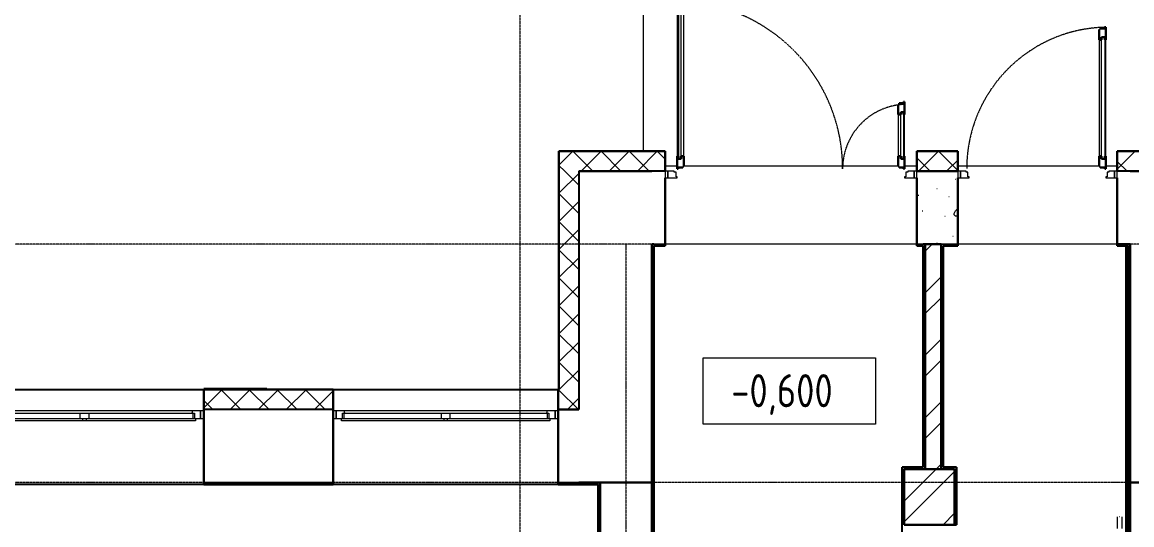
# Model space of a CAD drawing. Header units: millimetres. Extents: x -695119 to 412940, y -249585 to 622758.
# Drawn here: x 148308 to 156680, y -52490 to -48696 of the extents above; entities that cross this region are included whole.
import ezdxf

# ---------------------------------------------------------------- set-up
doc = ezdxf.new("R2010")
doc.units = ezdxf.units.MM
doc.linetypes.add('ADSK_Линия сетки', pattern=[25, 20, -2.5, 0, -2.5])
doc.linetypes.add('ADSK_Штриховая_ш2 п1_5', pattern=[4.5, 3, -1.5])
for name, color, linetype, lineweight in [('Высотные отметки', 7, 'Continuous', 9), ('Каркас_Импост', 8, 'Continuous', 9), ('Монтажный зазор', 8, 'Continuous', 9), ('Ограждение', 8, 'Continuous', 9), ('Окна', 252, 'Continuous', 9), ('Оси', 252, 'Continuous', 9), ('Остекление', 8, 'Continuous', 9), ('Открывание', 8, 'ADSK_Штриховая_ш2 п1_5', 9), ('Панель', 252, 'Continuous', 30), ('Перекрытия', 7, 'Continuous', 18), ('Стены разрез', 7, 'Continuous', 30), ('Стены штриховка', 7, 'Continuous', 9), ('Типовые аннотации', 8, 'Continuous', 18)]:
    doc.layers.add(name, color=color, linetype=linetype, lineweight=lineweight)
doc.layers.add('Стены', color=194, linetype='Continuous')
doc.styles.add('GOST 2.304 type A_1', font='', dxfattribs={"height": 350})
doc.styles.get('GOST 2.304 type A_1').set_extended_font_data('GOST 2.304 type A')

# ---------------------------------------------------------------- blocks, each defined once
blk = doc.blocks.new('1 этаж')
at = {"layer": 'Каркас_Импост', "color": 251, "true_color": 0x636466}
for p, q in [((-21591.8, -130997.4), (-21640.8, -130997.4)), ((-21640.8, -130997.4), (-21640.8, -131047.4)), ((-21591.8, -131005.4), (-21591.8, -130997.4)), ((-21577.8, -131005.4), (-21591.8, -131005.4)), ((-21577.8, -131039.4), (-21577.8, -131005.4)), ((-19829.8, -131005.4), (-19843.8, -131005.4)), ((-19843.8, -131005.4), (-19843.8, -131039.4)), ((-19829.8, -130997.4), (-19829.8, -131005.4)), ((-19780.8, -130997.4), (-19829.8, -130997.4)), ((-19780.8, -131047.4), (-19780.8, -130997.4)), ((-19389.8, -130997.4), (-19430.8, -130997.4)), ((-19430.8, -130997.4), (-19430.8, -131047.4)), ((-19389.8, -131005.4), (-19389.8, -130997.4)), ((-19375.8, -131005.4), (-19389.8, -131005.4)), ((-19375.8, -131039.4), (-19375.8, -131005.4)), ((-18311.8, -131005.4), (-18325.8, -131005.4)), ((-18325.8, -131005.4), (-18325.8, -131039.4)), ((-18311.8, -130997.4), (-18311.8, -131005.4)), ((-18270.8, -130997.4), (-18311.8, -130997.4)), ((-18270.8, -131047.4), (-18270.8, -130997.4)), ((-21640.8, -131047.4), (-21568.8, -131047.4)), ((-21568.8, -131039.4), (-21577.8, -131039.4)), ((-21568.8, -131047.4), (-21568.8, -131039.4)), ((-19843.8, -131039.4), (-19852.8, -131039.4)), ((-19852.8, -131039.4), (-19852.8, -131047.4)), ((-19852.8, -131047.4), (-19780.8, -131047.4)), ((-19430.8, -131047.4), (-19366.8, -131047.4)), ((-19366.8, -131039.4), (-19375.8, -131039.4)), ((-19366.8, -131047.4), (-19366.8, -131039.4)), ((-18325.8, -131039.4), (-18334.8, -131039.4)), ((-18334.8, -131039.4), (-18334.8, -131047.4)), ((-18334.8, -131047.4), (-18270.8, -131047.4)), ((-26857.8, -132824.4), (-26075.8, -132824.4)), ((-25225.2, -132807.4), (-26856.3, -132807.4)), ((-26075.8, -132824.4), (-26005.8, -132824.4)), ((-26075.8, -132824.4), (-26075.8, -132865.4)), ((-26005.8, -132824.4), (-25223.8, -132824.4)), ((-26005.8, -132865.4), (-26005.8, -132824.4)), ((-25223.8, -132824.4), (-25223.8, -132865.4)), ((-24082.8, -132824.4), (-23350.8, -132824.4)), ((-24082.8, -132865.4), (-24082.8, -132824.4)), ((-22550.2, -132807.4), (-24081.4, -132807.4)), ((-23350.8, -132824.4), (-23280.8, -132824.4)), ((-23350.8, -132824.4), (-23350.8, -132865.4)), ((-23280.8, -132824.4), (-22548.8, -132824.4)), ((-23280.8, -132865.4), (-23280.8, -132824.4)), ((-22548.8, -132824.4), (-22548.8, -132865.4)), ((-26877.8, -132865.4), (-26055.8, -132865.4)), ((-26055.8, -132882.4), (-26877.8, -132882.4)), ((-26055.8, -132865.4), (-26025.8, -132865.4)), ((-26055.8, -132865.4), (-26055.8, -132882.4)), ((-26025.8, -132882.4), (-26055.8, -132882.4)), ((-26025.8, -132865.4), (-25203.8, -132865.4)), ((-26025.8, -132882.4), (-26025.8, -132865.4)), ((-25203.8, -132882.4), (-26025.8, -132882.4)), ((-25203.8, -132865.4), (-25203.8, -132882.4)), ((-24102.8, -132865.4), (-23330.8, -132865.4)), ((-24102.8, -132882.4), (-24102.8, -132865.4)), ((-23330.8, -132882.4), (-24102.8, -132882.4)), ((-23330.8, -132865.4), (-23300.8, -132865.4)), ((-23330.8, -132865.4), (-23330.8, -132882.4)), ((-23300.8, -132882.4), (-23330.8, -132882.4)), ((-23300.8, -132865.4), (-22528.8, -132865.4)), ((-23300.8, -132882.4), (-23300.8, -132865.4)), ((-22528.8, -132882.4), (-23300.8, -132882.4)), ((-22528.8, -132865.4), (-22528.8, -132882.4))]:
    blk.add_line(p, q, dxfattribs=at)
at = {"layer": 'Каркас_Импост', "color": 251, "lineweight": 18, "true_color": 0x636466}
for p, q in [((-25225.2, -132807.4), (-25229.8, -132824.4)), ((-25165.8, -132807.4), (-25225.2, -132807.4)), ((-25223.8, -132824.4), (-25211.8, -132824.4)), ((-25211.8, -132824.4), (-25211.8, -132865.4)), ((-25165.8, -132865.4), (-25165.8, -132807.4)), ((-24081.4, -132807.4), (-24140.8, -132807.4)), ((-24140.8, -132807.4), (-24140.8, -132865.4)), ((-24094.8, -132865.4), (-24094.8, -132824.4)), ((-24094.8, -132824.4), (-24082.8, -132824.4)), ((-24076.8, -132824.4), (-24081.4, -132807.4)), ((-22550.2, -132807.4), (-22554.8, -132824.4)), ((-22490.8, -132807.4), (-22550.2, -132807.4)), ((-22548.8, -132824.4), (-22536.8, -132824.4)), ((-22536.8, -132824.4), (-22536.8, -132865.4)), ((-22490.8, -132865.4), (-22490.8, -132807.4)), ((-25203.8, -132865.4), (-25165.8, -132865.4)), ((-24140.8, -132865.4), (-24102.8, -132865.4)), ((-22528.8, -132865.4), (-22490.8, -132865.4))]:
    blk.add_line(p, q, dxfattribs=at)
at = {"layer": 'Монтажный зазор', "color": 251, "true_color": 0x636466}
for p, q in [((-21660.8, -130997.4), (-21660.8, -131047.4)), ((-21640.8, -130997.4), (-21660.8, -130997.4)), ((-21640.8, -131047.4), (-21640.8, -130997.4)), ((-19760.8, -130997.4), (-19780.8, -130997.4)), ((-19780.8, -130997.4), (-19780.8, -131047.4)), ((-19760.8, -131047.4), (-19760.8, -130997.4)), ((-19450.8, -130997.4), (-19450.8, -131047.4)), ((-19430.8, -130997.4), (-19450.8, -130997.4)), ((-19430.8, -131047.4), (-19430.8, -130997.4)), ((-18250.8, -130997.4), (-18270.8, -130997.4)), ((-18270.8, -130997.4), (-18270.8, -131047.4)), ((-18250.8, -131047.4), (-18250.8, -130997.4)), ((-21660.8, -131047.4), (-21640.8, -131047.4)), ((-19780.8, -131047.4), (-19760.8, -131047.4)), ((-19450.8, -131047.4), (-19430.8, -131047.4)), ((-18270.8, -131047.4), (-18250.8, -131047.4))]:
    blk.add_line(p, q, dxfattribs=at)
at = {"layer": 'Ограждение', "color": 251, "true_color": 0x636466}
for p, q in [((-18250.8, -133607.4), (-18250.8, -133695.2)), ((-18228.5, -133607.4), (-18233.1, -133607.4)), ((-18210.8, -133695.2), (-18210.8, -133607.4))]:
    blk.add_line(p, q, dxfattribs=at)
at = {"layer": 'Окна', "color": 251, "true_color": 0x636466}
for p, q in [((-25140.8, -132807.4), (-25165.8, -132807.4)), ((-25165.8, -132807.4), (-25165.8, -132865.4)), ((-24140.8, -132807.4), (-24165.8, -132807.4)), ((-24140.8, -132865.4), (-24140.8, -132807.4)), ((-22465.8, -132807.4), (-22490.8, -132807.4)), ((-22490.8, -132807.4), (-22490.8, -132865.4)), ((-25165.8, -132865.4), (-25140.8, -132865.4)), ((-24165.8, -132865.4), (-24140.8, -132865.4)), ((-22490.8, -132865.4), (-22465.8, -132865.4))]:
    blk.add_line(p, q, dxfattribs=at)
at = {"layer": 'Оси', "color": 251, "linetype": 'ADSK_Линия сетки', "true_color": 0x636466}
for p, q in [((-22755.8, -96281.4), (-22755.8, -159673.1)), ((4311.5, -131547.4), (-72628.1, -131547.4)), ((-21955.8, -131547.4), (-21955.8, -160943.1)), ((4311.5, -133347.4), (-72628.1, -133347.4))]:
    blk.add_line(p, q, dxfattribs=at)
at = {"layer": 'Остекление', "color": 251, "true_color": 0x636466}
for p, q in [((-21559.8, -129771.4), (-21559.8, -130903.4)), ((-21538.8, -130903.4), (-21538.8, -129771.4)), ((-18367.8, -130903.4), (-18367.8, -129987.4)), ((-18367.8, -129987.4), (-18343.8, -129987.4)), ((-18343.8, -129987.4), (-18343.8, -130903.4)), ((-19882.8, -130903.4), (-19882.8, -130551.4)), ((-19882.8, -130551.4), (-19861.8, -130551.4)), ((-19861.8, -130551.4), (-19861.8, -130903.4)), ((-21559.8, -130903.4), (-21538.8, -130903.4)), ((-19861.8, -130903.4), (-19882.8, -130903.4)), ((-18343.8, -130903.4), (-18367.8, -130903.4))]:
    blk.add_line(p, q, dxfattribs=at)
at = {"layer": 'Открывание', "color": 251, "true_color": 0x636466}
for centre, radius, start, end in [((-21586.8, -130979.4), 1266, 0, 89.18534), ((-18316.8, -130979.4), 1068, 90.9657, 180), ((-19834.8, -130979.4), 486, 92.12255, 180)]:
    blk.add_arc(centre, radius, start, end, dxfattribs=at)
at = {"layer": 'Панель', "color": 251, "lineweight": 9, "true_color": 0x636466}
for p, q in [((-21568.8, -129789.4), (-21568.8, -130885.4)), ((-21518.8, -130885.4), (-21518.8, -129789.4)), ((-18384.8, -130005.4), (-18384.8, -130885.4)), ((-18334.8, -130885.4), (-18334.8, -130005.4)), ((-19902.8, -130569.4), (-19902.8, -130885.4)), ((-19852.8, -130885.4), (-19852.8, -130569.4))]:
    blk.add_line(p, q, dxfattribs=at)
at = {"layer": 'Панель', "color": 251, "true_color": 0x636466}
for p, q in [((-18342.8, -129920.4), (-18376.8, -129920.4)), ((-18376.8, -129920.4), (-18376.8, -129929.4)), ((-18334.8, -129911.4), (-18342.8, -129911.4)), ((-18342.8, -129911.4), (-18342.8, -129920.4)), ((-18334.8, -130005.4), (-18334.8, -129911.4)), ((-18376.8, -129929.4), (-18384.8, -129929.4)), ((-18384.8, -129929.4), (-18384.8, -130005.4)), ((-18384.8, -130005.4), (-18367.8, -130005.4)), ((-18367.8, -130005.4), (-18367.8, -129987.4)), ((-18367.8, -129987.4), (-18343.8, -129987.4)), ((-18343.8, -129987.4), (-18343.8, -130005.4)), ((-18343.8, -130005.4), (-18334.8, -130005.4)), ((-19894.8, -130493.4), (-19902.8, -130493.4)), ((-19902.8, -130493.4), (-19902.8, -130569.4)), ((-19860.8, -130484.4), (-19894.8, -130484.4)), ((-19894.8, -130484.4), (-19894.8, -130493.4)), ((-19852.8, -130475.4), (-19860.8, -130475.4)), ((-19860.8, -130475.4), (-19860.8, -130484.4)), ((-19852.8, -130569.4), (-19852.8, -130475.4)), ((-19902.8, -130569.4), (-19882.8, -130569.4)), ((-19882.8, -130569.4), (-19882.8, -130551.4)), ((-19882.8, -130551.4), (-19861.8, -130551.4)), ((-19861.8, -130551.4), (-19861.8, -130569.4)), ((-19861.8, -130569.4), (-19852.8, -130569.4)), ((-21568.8, -130885.4), (-21568.8, -130979.4)), ((-21559.8, -130885.4), (-21568.8, -130885.4)), ((-21559.8, -130903.4), (-21559.8, -130885.4)), ((-21538.8, -130903.4), (-21559.8, -130903.4)), ((-21538.8, -130885.4), (-21538.8, -130903.4)), ((-21518.8, -130885.4), (-21538.8, -130885.4)), ((-21518.8, -130961.4), (-21518.8, -130885.4)), ((-19902.8, -130885.4), (-19902.8, -130961.4)), ((-19902.8, -130885.4), (-19882.8, -130885.4)), ((-19882.8, -130885.4), (-19882.8, -130903.4)), ((-19882.8, -130903.4), (-19861.8, -130903.4)), ((-19861.8, -130885.4), (-19852.8, -130885.4)), ((-19861.8, -130903.4), (-19861.8, -130885.4)), ((-19852.8, -130979.4), (-19852.8, -130885.4)), ((-18384.8, -130885.4), (-18384.8, -130961.4)), ((-18384.8, -130885.4), (-18367.8, -130885.4)), ((-18367.8, -130885.4), (-18367.8, -130903.4)), ((-18367.8, -130903.4), (-18343.8, -130903.4)), ((-18343.8, -130885.4), (-18334.8, -130885.4)), ((-18343.8, -130903.4), (-18343.8, -130885.4)), ((-18334.8, -130979.4), (-18334.8, -130885.4)), ((-21568.8, -130979.4), (-21560.8, -130979.4)), ((-21560.8, -130979.4), (-21560.8, -130970.4)), ((-21560.8, -130970.4), (-21526.8, -130970.4)), ((-21526.8, -130970.4), (-21526.8, -130961.4)), ((-21526.8, -130961.4), (-21518.8, -130961.4)), ((-19902.8, -130961.4), (-19894.8, -130961.4)), ((-19894.8, -130961.4), (-19894.8, -130970.4)), ((-19894.8, -130970.4), (-19860.8, -130970.4)), ((-19860.8, -130970.4), (-19860.8, -130979.4)), ((-19860.8, -130979.4), (-19852.8, -130979.4)), ((-18384.8, -130961.4), (-18376.8, -130961.4)), ((-18376.8, -130961.4), (-18376.8, -130970.4)), ((-18376.8, -130970.4), (-18342.8, -130970.4)), ((-18342.8, -130970.4), (-18342.8, -130979.4)), ((-18342.8, -130979.4), (-18334.8, -130979.4))]:
    blk.add_line(p, q, dxfattribs=at)
at = {"layer": 'Перекрытия', "color": 251, "true_color": 0x636466}
for p, q in [((-21826.6, -129345.4), (-21826.6, -130845.4)), ((-21660.8, -130957.4), (-21568.8, -130957.4)), ((-21518.8, -130957.4), (-19902.8, -130957.4)), ((-19852.8, -130957.4), (-19760.8, -130957.4)), ((-19450.8, -130957.4), (-18384.8, -130957.4)), ((-18334.8, -130957.4), (-18250.8, -130957.4)), ((-19760.8, -131547.4), (-21660.8, -131547.4)), ((-18250.8, -131547.4), (-19450.8, -131547.4))]:
    blk.add_line(p, q, dxfattribs=at)
at = {"layer": 'Стены', "color": 251, "true_color": 0x636466}
for p, q in [((-22310.8, -130997.4), (-22310.8, -132797.4)), ((-21660.8, -130997.4), (-21760.8, -130997.4)), ((-18150.8, -130997.4), (-18250.8, -130997.4)), ((-21745.8, -131547.4), (-21660.8, -131547.4)), ((-18250.8, -131547.4), (-18150.8, -131547.4)), ((-18150.8, -131547.4), (-18250.8, -131547.4)), ((-18180.8, -134065), (-18180.8, -131562.4)), ((-26940.8, -132645.4), (-25140.8, -132645.4)), ((-24165.8, -132645.4), (-22465.8, -132645.4)), ((-24165.8, -132797.4), (-25140.8, -132797.4)), ((-22462.8, -132797.4), (-22465.8, -132797.4)), ((-25140.8, -133347.4), (-24165.8, -133347.4)), ((-22465.8, -133347.4), (-22310.8, -133347.4)), ((-25140.8, -133362.4), (-26940.8, -133362.4)), ((-22465.8, -133362.4), (-24165.8, -133362.4)), ((-19870.8, -136848.5), (-19870.8, -133652))]:
    blk.add_line(p, q, dxfattribs=at)
at = {"layer": 'Стены разрез', "color": 251, "true_color": 0x636466}
for p, q in [((-21660.8, -130845.4), (-22462.8, -130845.4)), ((-22462.8, -130845.4), (-22462.8, -132645.4)), ((-21660.8, -130997.4), (-21660.8, -130845.4)), ((-19450.8, -130845.4), (-19760.8, -130845.4)), ((-19760.8, -130845.4), (-19760.8, -130997.4)), ((-19450.8, -130997.4), (-19450.8, -130845.4)), ((-17448.8, -130845.4), (-18250.8, -130845.4)), ((-18250.8, -130845.4), (-18250.8, -130997.4)), ((-21760.8, -130997.4), (-22310.8, -130997.4)), ((-19760.8, -130997.4), (-19450.8, -130997.4)), ((-17600.8, -130997.4), (-18150.8, -130997.4)), ((-21660.8, -131547.4), (-21660.8, -131047.4)), ((-19760.8, -131047.4), (-19760.8, -131547.4)), ((-19450.8, -131547.4), (-19450.8, -131047.4)), ((-18250.8, -131047.4), (-18250.8, -131547.4)), ((-21760.8, -131547.4), (-21745.8, -131547.4)), ((-21760.8, -138817.3), (-21760.8, -131547.4)), ((-21745.8, -131547.4), (-21760.8, -131547.4)), ((-21745.8, -138802.3), (-21745.8, -131562.4)), ((-21745.8, -131562.4), (-21660.8, -131562.4)), ((-21660.8, -131562.4), (-21660.8, -131547.4)), ((-19760.8, -131547.4), (-19760.8, -131562.4)), ((-19760.8, -131562.4), (-19712.9, -131562.4)), ((-19712.9, -131547.4), (-19577.9, -131547.4)), ((-19697.9, -131547.4), (-19712.9, -131547.4)), ((-19712.9, -131562.4), (-19712.9, -133232.4)), ((-19697.9, -133247.4), (-19697.9, -131547.4)), ((-19577.9, -131547.4), (-19577.9, -133247.4)), ((-19562.9, -131562.4), (-19450.8, -131562.4)), ((-19562.9, -133232.4), (-19562.9, -131562.4)), ((-19450.8, -131562.4), (-19450.8, -131547.4)), ((-18250.8, -131547.4), (-18250.8, -131562.4)), ((-18250.8, -131562.4), (-18165.8, -131562.4)), ((-18165.8, -131562.4), (-18165.8, -134058)), ((-18150.8, -134051), (-18150.8, -131547.4)), ((-25140.8, -132640.4), (-25140.8, -133362.4)), ((-24665.8, -132640.4), (-25140.8, -132640.4)), ((-24165.8, -132645.4), (-25140.8, -132645.4)), ((-24665.8, -132645.4), (-24665.8, -132640.4)), ((-24165.8, -133362.4), (-24165.8, -132645.4)), ((-22465.8, -132645.4), (-22465.8, -133362.4)), ((-22462.8, -132645.4), (-22465.8, -132645.4)), ((-22310.8, -132797.4), (-22462.8, -132797.4)), ((-19712.9, -133232.4), (-19870.8, -133232.4)), ((-19870.8, -133232.4), (-19870.8, -133652)), ((-19855.8, -133247.4), (-19475.8, -133247.4)), ((-19855.8, -133667), (-19855.8, -133247.4)), ((-19460.8, -133232.4), (-19562.9, -133232.4)), ((-19475.8, -133667), (-19475.8, -133247.4)), ((-19460.8, -133667), (-19460.8, -133232.4)), ((-22310.8, -133347.4), (-21760.8, -133347.4)), ((-22150.8, -139352.4), (-22150.8, -133347.4)), ((-17760.8, -133347.4), (-18150.8, -133347.4)), ((-25140.8, -133362.4), (-24165.8, -133362.4)), ((-22465.8, -133362.4), (-22165.8, -133362.4)), ((-22165.8, -133362.4), (-22165.8, -136167.4)), ((-19870.8, -133652), (-19855.8, -133652)), ((-19855.8, -133667), (-19460.8, -133667))]:
    blk.add_line(p, q, dxfattribs=at)
at = {"layer": 'Стены разрез', "color": 251, "linetype": 'Continuous', "lineweight": 9, "true_color": 0x636466}
for p, q in [((-22460.8, -130952.3), (-22355.9, -130847.4)), ((-22364.6, -130846), (-22331.1, -130846)), ((-22205.5, -130997.4), (-22355.5, -130847.4)), ((-22293.8, -130997.4), (-22143.8, -130847.4)), ((-21993.3, -130997.4), (-22143.3, -130847.4)), ((-22081.6, -130997.4), (-21931.6, -130847.4)), ((-22073.6, -130845.4), (-22074.7, -130847.4)), ((-21781.2, -130997.4), (-21931.2, -130847.4)), ((-21869.5, -130997.4), (-21719.5, -130847.4)), ((-21856.6, -130846), (-21823.1, -130846)), ((-21662.8, -130903.6), (-21719.1, -130847.4)), ((-19748.2, -130997.4), (-19598.2, -130847.4)), ((-19621.4, -130846), (-19587.9, -130846)), ((-19452.8, -130992.3), (-19597.8, -130847.4)), ((-18248.8, -130982.9), (-18113.3, -130847.4)), ((-19659.9, -130997.4), (-19758.8, -130898.5)), ((-19536, -130997.4), (-19452.8, -130914.1)), ((-18175, -130997.4), (-18248.8, -130923.5)), ((-22417.6, -130997.4), (-22460.8, -130954.2)), ((-22460.8, -131164.4), (-22310.8, -131014.4)), ((-22310.8, -131104.2), (-22417.6, -130997.4)), ((-19450.8, -130976.2), (-19452.8, -130979.7)), ((-19469.8, -131057.6), (-19466.5, -131057.6)), ((-22460.8, -131109.7), (-22462.8, -131113.1)), ((-22462.8, -131150.8), (-22460.8, -131150.8)), ((-22310.8, -131316.3), (-22460.8, -131166.3)), ((-19749.8, -131177.6), (-19746.5, -131177.6)), ((-19609.8, -131127.6), (-19606.5, -131127.6)), ((-22460.8, -131376.5), (-22310.8, -131226.5)), ((-19519.8, -131187.6), (-19516.5, -131187.6)), ((-19719.8, -131297.6), (-19716.5, -131297.6)), ((-19549.8, -131337.6), (-19546.5, -131337.6)), ((-19479.8, -131317.6), (-19469.8, -131297.6)), ((-19479.8, -131327.6), (-19479.8, -131317.6)), ((-19469.8, -131337.6), (-19479.8, -131327.6)), ((-19469.8, -131297.6), (-19459.8, -131287.6)), ((-19450.8, -131337.6), (-19469.8, -131337.6)), ((-19459.8, -131287.6), (-19450.8, -131284.6)), ((-22310.8, -131528.4), (-22460.8, -131378.4)), ((-22460.8, -131588.7), (-22310.8, -131438.7)), ((-19489.8, -131487.6), (-19486.5, -131487.6)), ((-22462.8, -131557.2), (-22460.8, -131557.2)), ((-22310.8, -131740.6), (-22460.8, -131590.6)), ((-19731.3, -131562.4), (-19746.3, -131547.4)), ((-19697.9, -131595.8), (-19712.9, -131580.8)), ((-19712.9, -131598.5), (-19697.9, -131583.5)), ((-19697.9, -131601.1), (-19644.1, -131547.4)), ((-19609.8, -131537.6), (-19606.5, -131537.6)), ((-19519.2, -131562.4), (-19534.2, -131547.4)), ((-19464.7, -131562.4), (-19450.8, -131548.5)), ((-18246.4, -131562.4), (-18250.8, -131557.9)), ((-18191.9, -131562.4), (-18176.9, -131547.4)), ((-22460.8, -131800.8), (-22310.8, -131650.8)), ((-21745.8, -131669.2), (-21760.8, -131654.2)), ((-19577.9, -131675.6), (-19562.9, -131660.6)), ((-18150.8, -131657.9), (-18165.8, -131642.9)), ((-21760.8, -131737.2), (-21745.8, -131722.2)), ((-19562.9, -131730.8), (-19577.9, -131715.8)), ((-18165.8, -131748.4), (-18150.8, -131733.4)), ((-22310.8, -131952.7), (-22460.8, -131802.7)), ((-19697.9, -131807.9), (-19712.9, -131792.9)), ((-19712.9, -131810.6), (-19697.9, -131795.6)), ((-19697.9, -131915.5), (-19577.9, -131795.5)), ((-22462.8, -131862), (-22460.8, -131862)), ((-22460.8, -131922.5), (-22462.8, -131925.9)), ((-22460.8, -132012.9), (-22310.8, -131862.9)), ((-21745.8, -131881.3), (-21760.8, -131866.3)), ((-21760.8, -131949.3), (-21745.8, -131934.3)), ((-19577.9, -131887.7), (-19562.9, -131872.7)), ((-19562.9, -131942.9), (-19577.9, -131927.9)), ((-18150.8, -131870.1), (-18165.8, -131855.1)), ((-22310.8, -132164.8), (-22460.8, -132014.8)), ((-19697.9, -132020), (-19712.9, -132005)), ((-19712.9, -132022.7), (-19697.9, -132007.7)), ((-19697.9, -132072.6), (-19577.9, -131952.6)), ((-18165.8, -131960.6), (-18150.8, -131945.6)), ((-22460.8, -132225.1), (-22310.8, -132075.1)), ((-21745.8, -132093.4), (-21760.8, -132078.4)), ((-19577.9, -132099.9), (-19562.9, -132084.9)), ((-18150.8, -132082.2), (-18165.8, -132067.2)), ((-21760.8, -132161.5), (-21745.8, -132146.5)), ((-19562.9, -132155), (-19577.9, -132140)), ((-18165.8, -132172.7), (-18150.8, -132157.7)), ((-22462.8, -132268.4), (-22460.8, -132268.4)), ((-22310.8, -132377), (-22460.8, -132227)), ((-19697.9, -132232.2), (-19712.9, -132217.2)), ((-19712.9, -132234.9), (-19697.9, -132219.9)), ((-19697.9, -132386.9), (-19577.9, -132266.9)), ((-22460.8, -132437.2), (-22310.8, -132287.2)), ((-21745.8, -132305.6), (-21760.8, -132290.6)), ((-19577.9, -132312), (-19562.9, -132297)), ((-19562.9, -132367.2), (-19577.9, -132352.2)), ((-18150.8, -132294.3), (-18165.8, -132279.3)), ((-22460.8, -132397.6), (-22462.8, -132394.1)), ((-22310.8, -132589.1), (-22460.8, -132439.1)), ((-21760.8, -132373.6), (-21745.8, -132358.6)), ((-19697.9, -132444.3), (-19712.9, -132429.3)), ((-19712.9, -132447), (-19697.9, -132432)), ((-19697.9, -132544.1), (-19577.9, -132424.1)), ((-18165.8, -132384.8), (-18150.8, -132369.8)), ((-22460.8, -132649.3), (-22310.8, -132499.3)), ((-21745.8, -132517.7), (-21760.8, -132502.7)), ((-19577.9, -132524.1), (-19562.9, -132509.1)), ((-18150.8, -132506.5), (-18165.8, -132491.5)), ((-21760.8, -132585.7), (-21745.8, -132570.7)), ((-19562.9, -132579.3), (-19577.9, -132564.3)), ((-18165.8, -132597), (-18150.8, -132582)), ((-25140.8, -132783.7), (-25004.4, -132647.4)), ((-25133.4, -132645.4), (-25133.8, -132644.6)), ((-25132.2, -132647.4), (-25133.4, -132645.4)), ((-24860.2, -132797.4), (-25010.2, -132647.4)), ((-24942.3, -132797.4), (-24792.3, -132647.4)), ((-24898.7, -132645.4), (-24901.6, -132640.4)), ((-24897.6, -132647.4), (-24898.7, -132645.4)), ((-24648.1, -132797.4), (-24798.1, -132647.4)), ((-24730.2, -132797.4), (-24580.2, -132647.4)), ((-24436, -132797.4), (-24586, -132647.4)), ((-24518, -132797.4), (-24368, -132647.4)), ((-24223.8, -132797.4), (-24373.8, -132647.4)), ((-24311, -132647.4), (-24312.1, -132645.4)), ((-24305.9, -132797.4), (-24167.8, -132659.3)), ((-24286, -132645.4), (-24287.1, -132647.4)), ((-22465.8, -132674.8), (-22463.2, -132674.8)), ((-22460.8, -132651.2), (-22463.8, -132648.2)), ((-22463.8, -132652.3), (-22460.8, -132649.3)), ((-22314.7, -132797.4), (-22460.8, -132651.2)), ((-19697.9, -132656.4), (-19712.9, -132641.4)), ((-19712.9, -132659.1), (-19697.9, -132644.1)), ((-25072.4, -132797.4), (-25140.8, -132728.9)), ((-22396.7, -132797.4), (-22310.8, -132711.5)), ((-21745.8, -132729.8), (-21760.8, -132714.8)), ((-19697.9, -132858.4), (-19577.9, -132738.4)), ((-19577.9, -132736.3), (-19562.9, -132721.3)), ((-18150.8, -132718.6), (-18165.8, -132703.6)), ((-21760.8, -132797.9), (-21745.8, -132782.9)), ((-19697.9, -132868.6), (-19712.9, -132853.6)), ((-19712.9, -132871.3), (-19697.9, -132856.3)), ((-19562.9, -132791.4), (-19577.9, -132776.4)), ((-18165.8, -132809.1), (-18150.8, -132794.1)), ((-21745.8, -132942), (-21760.8, -132927)), ((-19697.9, -133015.5), (-19577.9, -132895.5)), ((-19577.9, -132948.4), (-19562.9, -132933.4)), ((-18150.8, -132930.7), (-18165.8, -132915.7)), ((-21760.8, -133010), (-21745.8, -132995)), ((-19562.9, -133003.6), (-19577.9, -132988.6)), ((-18165.8, -133021.2), (-18150.8, -133006.2)), ((-19697.9, -133080.7), (-19712.9, -133065.7)), ((-19712.9, -133083.4), (-19697.9, -133068.4)), ((-21745.8, -133154.1), (-21760.8, -133139.1)), ((-19577.9, -133160.5), (-19562.9, -133145.5)), ((-18150.8, -133142.8), (-18165.8, -133127.8)), ((-21760.8, -133222.1), (-21745.8, -133207.1)), ((-19870.8, -133241.3), (-19861.9, -133232.4)), ((-19855.8, -133487.8), (-19615.4, -133247.4)), ((-19855.8, -133644.9), (-19475.8, -133264.9)), ((-19743.3, -133247.4), (-19758.3, -133232.4)), ((-19615.4, -133247.4), (-19577.9, -133209.8)), ((-19562.9, -133215.7), (-19577.9, -133200.7)), ((-19531.2, -133247.4), (-19546.2, -133232.4)), ((-19475.8, -133270.6), (-19460.8, -133255.6)), ((-18165.8, -133233.4), (-18150.8, -133218.4)), ((-25083, -133362.4), (-25068, -133347.4)), ((-24931.6, -133362.4), (-24946.6, -133347.4)), ((-24870.9, -133362.4), (-24855.9, -133347.4)), ((-24719.5, -133362.4), (-24734.5, -133347.4)), ((-24658.8, -133362.4), (-24643.8, -133347.4)), ((-24507.4, -133362.4), (-24522.4, -133347.4)), ((-24446.6, -133362.4), (-24431.6, -133347.4)), ((-24295.2, -133362.4), (-24310.2, -133347.4)), ((-24234.5, -133362.4), (-24219.5, -133347.4)), ((-22386.1, -133362.4), (-22401.1, -133347.4)), ((-22325.3, -133362.4), (-22310.3, -133347.4)), ((-22173.9, -133362.4), (-22188.9, -133347.4)), ((-21745.8, -133366.2), (-21760.8, -133351.2)), ((-19855.8, -133347), (-19870.8, -133332)), ((-19460.8, -133317.8), (-19475.8, -133302.8)), ((-18150.8, -133355), (-18165.8, -133340)), ((-21760.8, -133434.3), (-21745.8, -133419.3)), ((-19870.8, -133453.4), (-19855.8, -133438.4)), ((-18165.8, -133445.5), (-18150.8, -133430.5)), ((-19475.8, -133482.7), (-19460.8, -133467.7)), ((-19460.8, -133529.9), (-19475.8, -133514.9)), ((-21745.8, -133578.4), (-21760.8, -133563.4)), ((-19855.8, -133559.2), (-19870.8, -133544.2)), ((-19563.5, -133667), (-19475.8, -133579.2)), ((-18150.8, -133567.1), (-18165.8, -133552.1)), ((-21760.8, -133646.4), (-21745.8, -133631.4)), ((-19857.2, -133652), (-19855.8, -133650.6)), ((-18165.8, -133657.6), (-18150.8, -133642.6))]:
    blk.add_line(p, q, dxfattribs=at)
at = {"layer": 'Стены штриховка', "color": 251, "true_color": 0x636466}
for p, q in [((-21662.8, -130847.4), (-22462.8, -130847.4)), ((-22460.8, -132647.4), (-22460.8, -130845.4)), ((-21662.8, -130997.4), (-21662.8, -130847.4)), ((-19452.8, -130847.4), (-19758.8, -130847.4)), ((-19758.8, -130847.4), (-19758.8, -130997.4)), ((-19452.8, -130997.4), (-19452.8, -130847.4)), ((-18248.8, -130847.4), (-18248.8, -130997.4)), ((-17448.8, -130847.4), (-18248.8, -130847.4)), ((-21660.8, -131547.4), (-21745.8, -131547.4)), ((-19760.8, -131547.4), (-19712.9, -131547.4)), ((-19712.9, -131547.4), (-19760.8, -131547.4)), ((-19577.9, -131547.4), (-19450.8, -131547.4)), ((-19450.8, -131547.4), (-19577.9, -131547.4)), ((-24167.8, -132647.4), (-25138.8, -132647.4)), ((-25138.8, -132647.4), (-25138.8, -132721.4)), ((-24167.8, -132721.4), (-24167.8, -132647.4)), ((-22463.8, -132647.4), (-22463.8, -132721.4)), ((-22460.8, -132647.4), (-22463.8, -132647.4)), ((-22462.8, -132647.4), (-22462.8, -132645.4)), ((-25140.8, -132721.4), (-25138.8, -132721.4)), ((-24167.8, -132721.4), (-24165.8, -132721.4)), ((-22465.8, -132721.4), (-22463.8, -132721.4)), ((-22165.8, -133362.4), (-22165.8, -133347.4))]:
    blk.add_line(p, q, dxfattribs=at)
at = {"layer": 'Типовые аннотации', "color": 251, "lineweight": 20, "true_color": 0x636466}
for p, q in [((-21372.7, -132906.3), (-21372.7, -132406.3)), ((-21372.7, -132406.3), (-20072.7, -132406.3)), ((-20072.7, -132406.3), (-20072.7, -132906.3)), ((-20072.7, -132906.3), (-21372.7, -132906.3))]:
    blk.add_line(p, q, dxfattribs=at)
at = {"layer": 'Высотные отметки', "color": 251, "true_color": 0x636466, "style": 'GOST 2.304 type A_1'}
blk.add_text('-0,600', height=250, dxfattribs=at).set_placement((-21161.2, -132779.5))

msp = doc.modelspace()

# ---------------------------------------------------------------- block references
msp.add_blockref('1 этаж', (174819.19, 81176.937))

doc.saveas('drawing.dxf')
